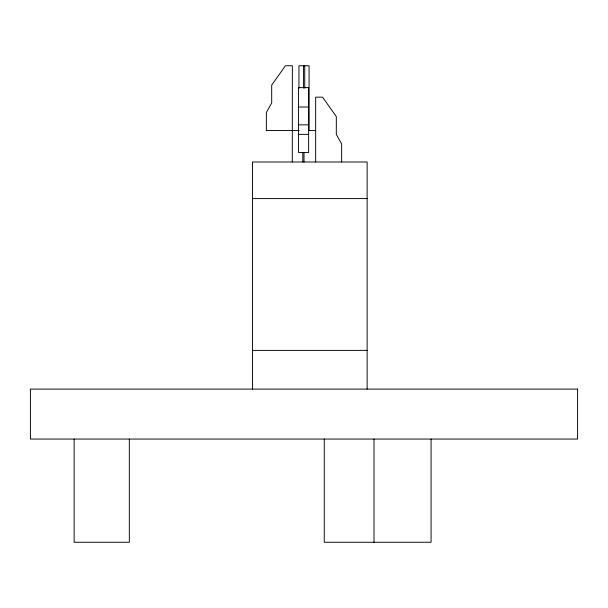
<?xml version="1.0" encoding="UTF-8"?>
<svg xmlns="http://www.w3.org/2000/svg" width="608" height="608" viewBox="0 0 608 608"><rect width="100%" height="100%" fill="white"/><g stroke="black" fill="none" stroke-linecap="round" stroke-linejoin="round"><path stroke-width="0.91" d="M298.49 107.016L308.621 107.016M298.49 124.845L308.621 124.845M299.136 130.56L266.365 130.56L266.365 112.495L271.692 102.957L271.692 85.128L285.426 65.74L292.357 65.74L292.296 161.994M308.864 130.56L315.704 130.56M298.49 134.383L308.621 134.383M252.464 198.588L367.133 198.588M252.464 350.39L367.133 350.39M431.072 439.052L431.072 542.26L324.254 542.26L324.254 439.052M373.996 439.052L373.996 542.26M367.133 389.09L367.133 161.994L252.464 161.994L252.464 389.09M341.643 161.994L341.643 143.929L336.315 134.391L336.315 116.561L322.582 97.174L315.651 97.174L315.651 161.994M309.077 130.56L309.077 65.74L298.946 65.74L298.946 88.289M304.745 65.74L304.745 88.137M304 152.448L304 161.994M303.567 65.74L303.567 88.137M302.822 152.448L302.822 161.994M129.329 439.052L129.329 542.26L74.138 542.26L74.138 439.052M308.621 87.628L298.49 87.628L298.49 152.448L308.621 152.448L308.621 87.628M577.6 389.09L30.4 389.09L30.4 439.052L577.6 439.052L577.6 389.09"/></g></svg>
